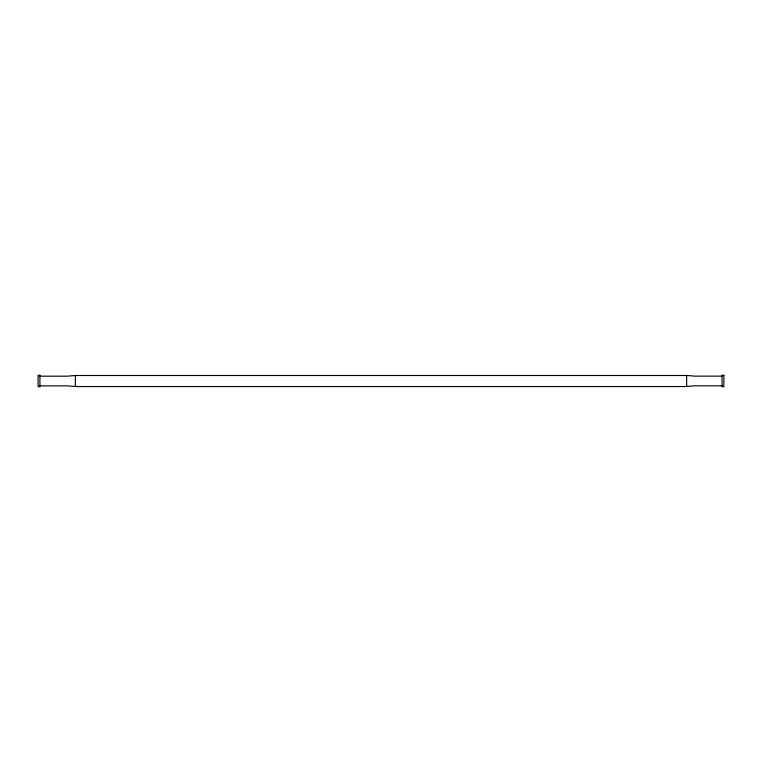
<?xml version="1.0" encoding="UTF-8"?>
<svg xmlns="http://www.w3.org/2000/svg" width="762" height="762" viewBox="0 0 762 762"><rect width="100%" height="100%" fill="white"/><g stroke="black" fill="none" stroke-linecap="round" stroke-linejoin="round"><path stroke-width="1.14" d="M686.638 375.504L75.362 375.504L67.361 376.18L39.929 376.18M686.638 386.496L694.639 385.82L722.071 385.82M722.071 376.133L694.639 376.133L686.638 375.456L686.638 386.544L75.362 386.544L67.361 385.867L39.929 385.867M75.362 375.504L75.362 386.544M39.929 375.285L38.1 375.285L38.1 386.715L39.929 386.715L39.929 375.285M723.9 375.285L722.071 375.285L722.071 386.715L723.9 386.715L723.9 375.285"/></g></svg>
